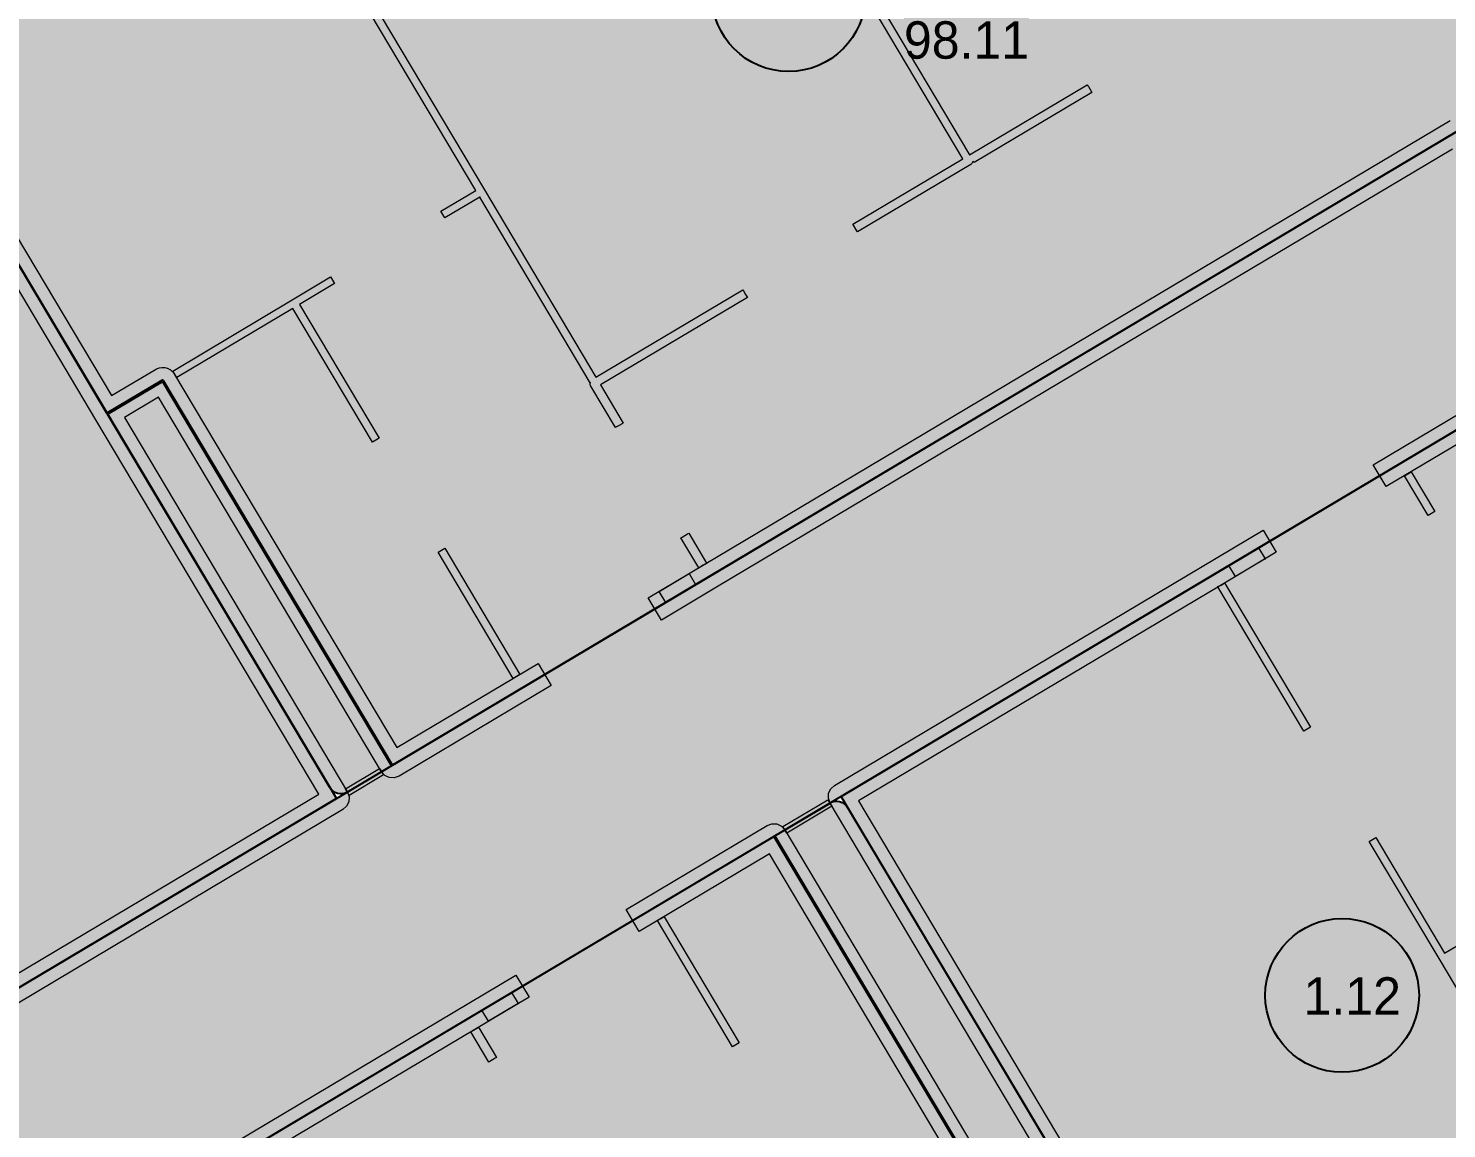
# Model space of a CAD drawing. Header units: millimetres. Extents: x 0 to 312583, y -208103 to 25097.
# Drawn here: x 140840 to 151906, y -60603 to -52018 of the extents above; entities that cross this region are included whole.
import ezdxf

# ---------------------------------------------------------------- set-up
doc = ezdxf.new("R2010")
doc.units = ezdxf.units.MM
doc.linetypes.add('Solid', pattern=[0])
for name, color, linetype, lineweight in [('Inner Walls', 5, 'Solid', 0), ('One-Bedroom Apartment', 1, 'Solid', 35), ('Room Objects', 47, 'Solid', 15), ('Room Walls', 47, 'Solid', 35), ('Service Area', 252, 'Solid', 25), ('Three-Bedroom Apartment', 151, 'Solid', 25)]:
    doc.layers.add(name, color=color, linetype=linetype, lineweight=lineweight)
doc.styles.add('Dialog.plain', font='Dialog.plain')

msp = doc.modelspace()

# ---------------------------------------------------------------- hatches: boundary and pattern name
at = {"layer": 'One-Bedroom Apartment', "linetype": 'Solid', "lineweight": 25}
for points in [[(133842, -55502), (136757, -53766), (139672, -52031), (143243, -58028), (140328, -59764), (137413, -61499), (136436, -59858), (136866, -59603), (136867, -59601), (136869, -59600), (136870, -59598), (136870, -59597), (136871, -59595), (136871, -59593), (136870, -59591), (136869, -59589), (136066, -58240), (136065, -58238), (136063, -58237), (136062, -58236), (136060, -58235), (136058, -58235), (136056, -58235), (136054, -58235), (136052, -58236), (135623, -58492), (135623, -58492)], [(147181, -58011), (150095, -56276), (153010, -54540), (153987, -56181), (153557, -56437), (153556, -56438), (153555, -56440), (153554, -56441), (153553, -56443), (153553, -56445), (153553, -56447), (153553, -56449), (153554, -56451), (154357, -57800), (154359, -57802), (154360, -57803), (154362, -57804), (154364, -57805), (154365, -57805), (154367, -57805), (154369, -57804), (154371, -57804), (154801, -57548), (156581, -60538), (153666, -62273), (150751, -64009)]]:
    msp.add_hatch(color=250, dxfattribs=at).paths.add_polyline_path(points, flags=0)
at = {"layer": 'Room Objects', "linetype": 'Solid', "lineweight": 0}
for points in [[(150258, -56295), (150207, -56209), (150207, -56209), (150439, -56071), (150490, -56157), (150490, -56157)], [(145995, -56273), (146046, -56359), (146046, -56359), (145814, -56498), (145763, -56412), (145763, -56412)], [(144429, -59766), (144378, -59680), (144378, -59680), (144610, -59542), (144661, -59628), (144661, -59628)]]:
    msp.add_hatch(color=5, dxfattribs=at).paths.add_polyline_path(points, flags=0)
at = {"layer": 'Service Area', "linetype": 'Solid', "lineweight": 25}
for points in [[(151986, -52823), (153009, -54541), (120948, -73630), (119925, -71911)], [(143672, -57773), (143329, -57977), (143311, -57985), (143292, -57990), (143272, -57991), (143253, -57988), (143234, -57981), (143218, -57971), (143203, -57958), (143192, -57942), (141457, -55030), (141887, -54774)], [(146665, -58318), (147095, -58063), (147112, -58054), (147131, -58049), (147151, -58049), (147170, -58051), (147189, -58058), (147206, -58068), (147220, -58081), (147232, -58097), (148966, -61010), (148450, -61317)]]:
    msp.add_hatch(color=254, dxfattribs=at).paths.add_polyline_path(points, flags=0)
at = {"layer": 'Three-Bedroom Apartment', "linetype": 'Solid', "lineweight": 25}
for points in [[(139672, -52031), (142587, -50295), (145501, -48560), (151331, -45089), (151331, -45089), (154080, -49706), (154080, -49706), (153736, -49910), (153734, -49912), (153733, -49913), (153732, -49915), (153731, -49917), (153731, -49918), (153731, -49920), (153732, -49922), (153733, -49924), (155061, -52156), (152499, -53681), (151986, -52823), (149072, -54557), (146157, -56293), (143681, -57767), (141895, -54769), (141894, -54767), (141893, -54766), (141891, -54765), (141889, -54764), (141887, -54764), (141885, -54764), (141884, -54764), (141882, -54765), (141452, -55021)], [(135960, -64692), (138436, -63218), (141351, -61482), (144266, -59747), (146656, -58323), (146656, -58323), (148442, -61322), (148443, -61324), (148445, -61325), (148446, -61326), (148448, -61327), (148450, -61327), (148452, -61327), (148454, -61326), (148456, -61326), (148971, -61019), (150751, -64009), (147837, -65744), (144922, -67480), (142007, -69215), (139092, -70951), (136421, -66464), (136851, -66209), (136852, -66208), (136854, -66206), (136855, -66204), (136855, -66203), (136856, -66201), (136856, -66199), (136855, -66197), (136854, -66195)]]:
    msp.add_hatch(color=150, dxfattribs=at).paths.add_polyline_path(points, flags=0)

# ---------------------------------------------------------------- linework, layer by layer
at = {"layer": 'Inner Walls', "color": 47, "linetype": 'Solid', "lineweight": 15}
for p, q in [((139886, -52194), (141487, -54884)), ((141366, -55072), (139714, -52297)), ((145677, -56463), (151935, -52737)), ((151952, -52960), (149123, -54643)), ((141841, -54674), (141860, -54667)), ((141860, -54667), (141861, -54667)), ((141861, -54667), (141881, -54664)), ((141881, -54664), (141883, -54664)), ((141883, -54664), (141902, -54665)), ((141902, -54665), (141904, -54665)), ((141904, -54665), (141923, -54670)), ((141923, -54670), (141925, -54671)), ((149123, -54643), (146209, -56379)), ((141487, -54884), (141831, -54679)), ((141831, -54679), (141839, -54675)), ((141839, -54675), (141841, -54674)), ((141925, -54671), (141943, -54679)), ((141943, -54679), (141945, -54680)), ((141945, -54680), (141960, -54692)), ((141960, -54692), (141962, -54693)), ((141962, -54693), (141975, -54708)), ((141975, -54708), (141976, -54709)), ((141976, -54709), (141981, -54718)), ((141981, -54718), (143716, -57630)), ((151333, -55423), (152525, -54713)), ((152627, -54885), (151435, -55594)), ((141856, -54897), (141589, -55056)), ((143595, -57819), (141856, -54897)), ((143106, -57994), (141366, -55072)), ((141589, -55056), (143329, -57977)), ((151435, -55594), (151333, -55423)), ((147129, -57925), (150474, -55934)), ((150474, -55934), (150576, -56106)), ((150576, -56106), (150147, -56362)), ((146209, -56379), (145779, -56635)), ((150147, -56362), (147318, -58046)), ((145779, -56635), (145677, -56463)), ((143716, -57630), (144817, -56974)), ((144817, -56974), (144920, -57146)), ((144920, -57146), (143732, -57853)), ((143621, -57848), (143595, -57819)), ((143656, -57864), (143621, -57848)), ((143695, -57866), (143656, -57864)), ((143732, -57853), (143695, -57866)), ((143329, -57977), (143342, -58014)), ((147082, -58026), (147084, -57987)), ((147084, -57987), (147100, -57952)), ((147100, -57952), (147129, -57925)), ((139847, -59934), (143106, -57994)), ((143323, -58088), (143294, -58114)), ((143340, -58053), (143323, -58088)), ((143342, -58014), (143340, -58053)), ((147095, -58063), (147082, -58026)), ((148834, -60984), (147095, -58063)), ((147318, -58046), (149057, -60968)), ((143294, -58114), (140379, -59850)), ((145504, -58893), (146605, -58237)), ((146605, -58237), (146642, -58224)), ((146642, -58224), (146681, -58226)), ((146681, -58226), (146716, -58243)), ((146716, -58243), (146742, -58272)), ((146742, -58272), (148481, -61193)), ((146622, -58460), (145606, -59065)), ((148356, -61373), (146622, -58460)), ((145606, -59065), (145504, -58893)), ((138385, -63132), (144644, -59405)), ((144644, -59405), (144747, -59577)), ((144747, -59577), (141402, -61568))]:
    msp.add_line(p, q, dxfattribs=at)
at = {"layer": 'One-Bedroom Apartment', "color": 250, "linetype": 'Solid', "lineweight": 25}
for p, q in [((139672, -52031), (143243, -58028)), ((150095, -56276), (153010, -54540)), ((147181, -58011), (150095, -56276)), ((143243, -58028), (140328, -59764)), ((150751, -64009), (147181, -58011))]:
    msp.add_line(p, q, dxfattribs=at)
at = {"layer": 'Room Objects', "color": 0, "linetype": 'Solid', "lineweight": 0}
for p, q in [((150207, -56209), (150439, -56071)), ((150439, -56071), (150490, -56157)), ((150258, -56295), (150207, -56209)), ((150490, -56157), (150258, -56295)), ((145763, -56412), (145995, -56273)), ((145995, -56273), (146046, -56359)), ((145814, -56498), (145763, -56412)), ((146046, -56359), (145814, -56498)), ((144378, -59680), (144610, -59542)), ((144661, -59628), (144429, -59766)), ((144610, -59542), (144661, -59628)), ((144429, -59766), (144378, -59680))]:
    msp.add_line(p, q, dxfattribs=at)
for p in [(150207, -56209), (150490, -56157), (145763, -56412), (146046, -56359), (144661, -59628), (144378, -59680)]:
    msp.add_point(p, dxfattribs=at)
at = {"layer": 'Room Walls', "color": 47, "linetype": 'Solid', "lineweight": 9}
for p, q in [((148131, -53036), (145604, -48790)), ((145655, -48759), (148183, -53005)), ((144331, -53284), (142689, -50526)), ((142740, -50495), (144398, -53279)), ((148183, -53005), (149102, -52458)), ((149138, -52518), (148219, -53065)), ((149102, -52458), (149107, -52466)), ((149107, -52466), (149111, -52473)), ((149111, -52473), (149133, -52509)), ((149133, -52509), (149138, -52518)), ((147273, -53546), (148131, -53036)), ((148193, -53080), (147309, -53607)), ((148202, -53073), (148193, -53080)), ((148207, -53062), (148202, -53073)), ((148213, -53056), (148207, -53060)), ((148207, -53060), (148207, -53062)), ((148219, -53065), (148213, -53056)), ((144058, -53446), (144331, -53284)), ((144362, -53335), (144088, -53498)), ((145223, -54783), (144362, -53335)), ((144398, -53279), (145268, -54740)), ((144088, -53498), (144058, -53446)), ((147278, -53555), (147273, -53546)), ((147296, -53584), (147278, -53555)), ((147304, -53598), (147296, -53584)), ((147309, -53607), (147304, -53598)), ((142899, -54136), (143198, -53958)), ((143198, -53958), (143229, -54010)), ((143229, -54010), (142956, -54172)), ((145268, -54740), (146414, -54058)), ((146414, -54058), (146419, -54067)), ((146419, -54067), (146435, -54094)), ((146435, -54094), (146445, -54110)), ((146445, -54110), (146450, -54118)), ((141966, -54692), (142899, -54136)), ((142904, -54203), (141997, -54743)), ((143526, -55247), (142904, -54203)), ((142956, -54172), (143577, -55216)), ((146450, -54118), (145304, -54800)), ((141997, -54743), (141966, -54692)), ((145223, -54785), (145223, -54783)), ((145223, -54791), (145223, -54785)), ((145223, -54793), (145223, -54791)), ((145224, -54799), (145223, -54793)), ((145224, -54801), (145224, -54799)), ((145226, -54806), (145224, -54801)), ((145227, -54808), (145226, -54806)), ((145228, -54811), (145227, -54808)), ((145421, -55133), (145228, -54811)), ((145304, -54800), (145481, -55098)), ((145472, -55103), (145450, -55116)), ((145481, -55098), (145472, -55103)), ((143577, -55216), (143526, -55247)), ((145429, -55128), (145421, -55133)), ((145450, -55116), (145429, -55128)), ((151578, -55509), (151630, -55479)), ((151762, -55819), (151578, -55509)), ((151630, -55479), (151814, -55788)), ((151814, -55788), (151762, -55819)), ((145932, -55993), (145941, -55988)), ((146072, -56227), (145932, -55993)), ((145941, -55988), (145984, -55962)), ((145984, -55962), (145992, -55957)), ((145992, -55957), (146132, -56192)), ((144037, -56106), (144089, -56075)), ((144623, -57090), (144037, -56106)), ((144089, -56075), (144675, -57059)), ((146089, -56217), (146081, -56222)), ((146093, -56215), (146089, -56217)), ((146106, -56207), (146093, -56215)), ((146133, -56194), (146106, -56207)), ((146132, -56192), (146133, -56194)), ((146081, -56222), (146072, -56227)), ((150119, -56374), (150147, -56362)), ((150121, -56377), (150119, -56374)), ((150791, -57503), (150121, -56377)), ((150147, -56362), (150159, -56354)), ((150159, -56354), (150172, -56346)), ((150172, -56346), (150843, -57472)), ((144675, -57059), (144623, -57090)), ((150843, -57472), (150791, -57503)), ((143313, -57951), (143580, -57793)), ((143610, -57844), (143344, -58003)), ((143580, -57793), (143610, -57844)), ((143321, -57964), (143313, -57951)), ((143329, -57977), (143321, -57964)), ((143342, -58004), (143329, -57977)), ((143344, -58003), (143342, -58004)), ((146727, -58246), (147079, -58037)), ((147110, -58088), (146758, -58298)), ((147079, -58037), (147110, -58088)), ((146758, -58298), (146727, -58246)), ((151303, -58362), (151354, -58331)), ((151840, -59264), (151303, -58362)), ((151354, -58331), (151891, -59234)), ((145749, -58980), (145800, -58950)), ((146334, -59964), (145749, -58980)), ((145800, -58950), (146386, -59933)), ((151891, -59234), (152165, -59071)), ((151855, -59290), (151840, -59264)), ((153513, -62074), (151855, -59290)), ((144291, -59848), (144300, -59843)), ((144432, -60084), (144291, -59848)), ((144300, -59843), (144308, -59838)), ((144308, -59838), (144313, -59835)), ((144313, -59835), (144326, -59828)), ((144326, -59828), (144351, -59811)), ((144351, -59811), (144351, -59812)), ((144351, -59812), (144492, -60048)), ((146386, -59933), (146334, -59964)), ((144440, -60079), (144432, -60084)), ((144483, -60054), (144440, -60079)), ((144492, -60048), (144483, -60054))]:
    msp.add_line(p, q, dxfattribs=at)
for p in [(144362, -53335), (145223, -54783), (145223, -54783)]:
    msp.add_point(p, dxfattribs=at)
at = {"layer": 'Service Area', "color": 254, "linetype": 'Solid', "lineweight": 25}
for p, q in [((119925, -71911), (151986, -52823)), ((153009, -54541), (120948, -73630)), ((141457, -55030), (141887, -54774)), ((141887, -54774), (143672, -57773)), ((143192, -57942), (141457, -55030)), ((143672, -57773), (143329, -57977)), ((143203, -57958), (143192, -57942)), ((143218, -57971), (143203, -57958)), ((143234, -57981), (143218, -57971)), ((143253, -57988), (143234, -57981)), ((143272, -57991), (143253, -57988)), ((143292, -57990), (143272, -57991)), ((143311, -57985), (143292, -57990)), ((143329, -57977), (143311, -57985)), ((146665, -58318), (147095, -58063)), ((147095, -58063), (147112, -58054)), ((147112, -58054), (147131, -58049)), ((147131, -58049), (147151, -58049)), ((147151, -58049), (147170, -58051)), ((147170, -58051), (147189, -58058)), ((147189, -58058), (147206, -58068)), ((147206, -58068), (147220, -58081)), ((147220, -58081), (147232, -58097)), ((147232, -58097), (148966, -61010)), ((148450, -61317), (146665, -58318))]:
    msp.add_line(p, q, dxfattribs=at)
at = {"layer": 'Three-Bedroom Apartment', "color": 150, "linetype": 'Solid', "lineweight": 25}
for p, q in [((141452, -55021), (139672, -52031)), ((151986, -52823), (149072, -54557)), ((149072, -54557), (146157, -56293)), ((141882, -54765), (141452, -55021)), ((141884, -54764), (141882, -54765)), ((141885, -54764), (141884, -54764)), ((141887, -54764), (141885, -54764)), ((141889, -54764), (141887, -54764)), ((141891, -54765), (141889, -54764)), ((141893, -54766), (141891, -54765)), ((141894, -54767), (141893, -54766)), ((141895, -54769), (141894, -54767)), ((143681, -57767), (141895, -54769)), ((146157, -56293), (143681, -57767)), ((144266, -59747), (146656, -58323)), ((146656, -58323), (148442, -61322)), ((141351, -61482), (144266, -59747))]:
    msp.add_line(p, q, dxfattribs=at)
at = {"layer": 'Three-Bedroom Apartment', "color": 7, "linetype": 'Solid', "lineweight": 25}
for centre in [(146772, -51755), (151091, -59564)]:
    msp.add_circle(centre, 600, dxfattribs=at)
at = {"layer": 'Three-Bedroom Apartment', "color": 150, "linetype": 'Solid', "lineweight": 25}
msp.add_point((146656, -58323), dxfattribs=at)

# ---------------------------------------------------------------- texts
at = {"layer": 'Three-Bedroom Apartment', "color": 7, "linetype": 'Solid', "lineweight": 25, "style": 'Dialog.plain'}
for s, p in [('98.11', (147672, -52255)), ('1.12', (150791, -59714))]:
    msp.add_text(s, height=291.6, dxfattribs=at).set_placement(p)

doc.saveas('drawing.dxf')
